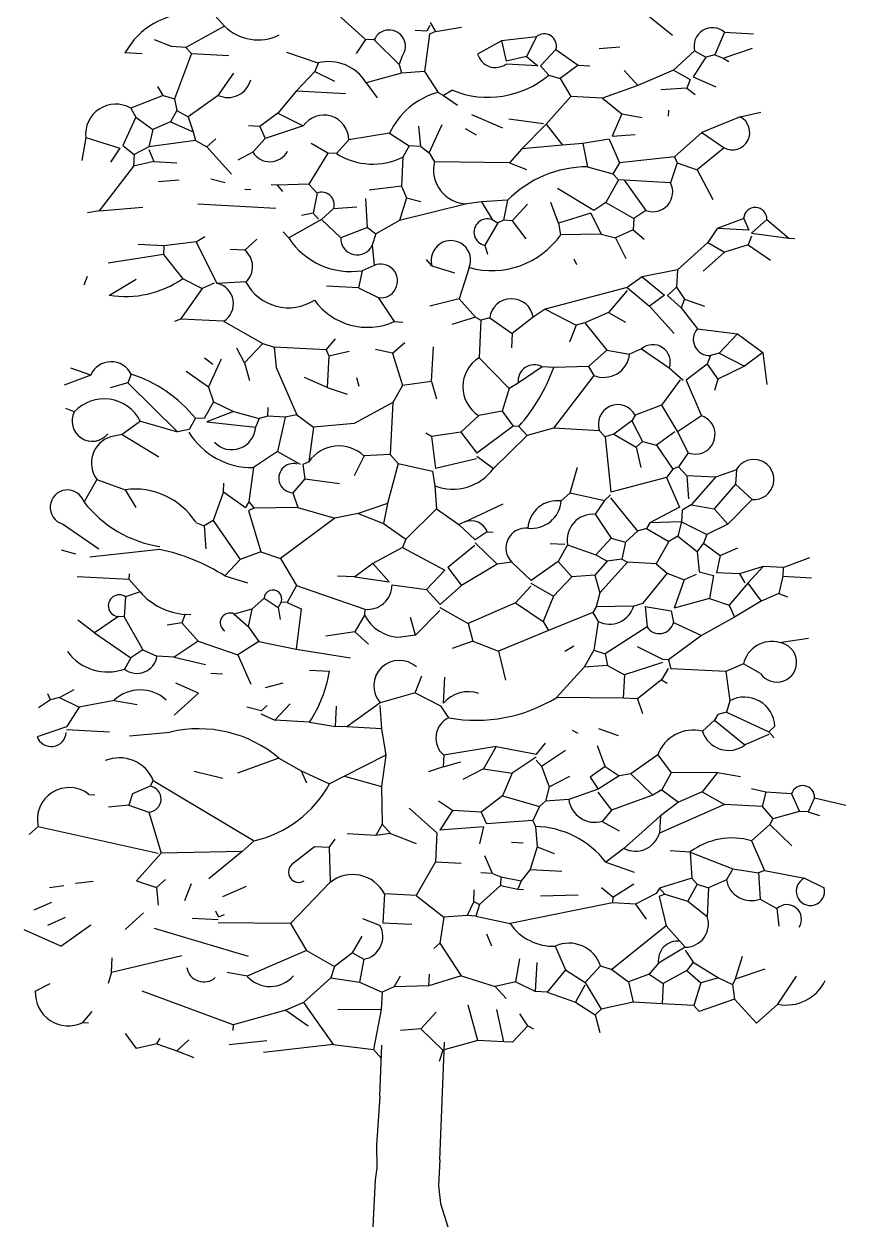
# Model space of a CAD drawing. Header units: millimetres. Extents: x 344.86 to 345.96, y 2530.2 to 2533.22.
# Drawn here: x 344.862 to 345.955, y 2530.196 to 2531.794 of the extents above; entities that cross this region are included whole.
import ezdxf

# ---------------------------------------------------------------- set-up
doc = ezdxf.new("R2010")
doc.units = ezdxf.units.MM
doc.header["$LTSCALE"] = 10
doc.layers.add('Vegetais', color=94, linetype='Continuous')

msp = doc.modelspace()

# ---------------------------------------------------------------- linework, layer by layer
at = {"layer": 'Vegetais'}
for p, q in [((345.1292, 2531.7913), (345.1037, 2531.8196)), ((345.6838, 2531.8122), (345.7244, 2531.7794)), ((345.3166, 2531.7738), (345.2799, 2531.8065)), ((345.4024, 2531.7962), (345.4094, 2531.7843)), ((345.1292, 2531.7913), (345.0777, 2531.7633)), ((345.3979, 2531.7849), (345.3826, 2531.7857)), ((345.4016, 2531.7809), (345.3951, 2531.7313)), ((345.4022, 2531.7924), (345.3979, 2531.7849)), ((345.4094, 2531.7843), (345.4016, 2531.7809)), ((345.4094, 2531.7843), (345.4443, 2531.7902)), ((345.7938, 2531.7834), (345.7807, 2531.7533)), ((345.7938, 2531.7834), (345.8321, 2531.7814)), ((345.0585, 2531.7643), (345.0359, 2531.7732)), ((345.0777, 2531.7633), (345.0585, 2531.7643)), ((345.0777, 2531.7633), (345.085, 2531.7552)), ((345.3166, 2531.7738), (345.3041, 2531.7553)), ((345.3281, 2531.7732), (345.3166, 2531.7738)), ((345.3281, 2531.7732), (345.361, 2531.7407)), ((345.4972, 2531.772), (345.4655, 2531.7545)), ((345.5436, 2531.7773), (345.4972, 2531.772)), ((345.4972, 2531.772), (345.5035, 2531.7448)), ((345.5436, 2531.7773), (345.5307, 2531.7511)), ((345.6544, 2531.7638), (345.6273, 2531.7614)), ((345.792, 2531.7489), (345.8311, 2531.7622)), ((345.0196, 2531.7548), (344.9966, 2531.756)), ((345.085, 2531.7552), (345.0626, 2531.6949)), ((345.085, 2531.7552), (345.1348, 2531.7526)), ((345.2535, 2531.7425), (345.2119, 2531.7563)), ((345.3654, 2531.752), (345.361, 2531.7407)), ((345.5307, 2531.7511), (345.5035, 2531.7448)), ((345.5307, 2531.7511), (345.5454, 2531.7388)), ((345.5696, 2531.7606), (345.5493, 2531.7386)), ((345.5696, 2531.7606), (345.5993, 2531.7398)), ((345.754, 2531.7586), (345.7258, 2531.7332)), ((345.769, 2531.7501), (345.7522, 2531.7241)), ((345.754, 2531.7586), (345.769, 2531.7501)), ((345.7807, 2531.7533), (345.769, 2531.7501)), ((345.7807, 2531.7533), (345.792, 2531.7489)), ((345.792, 2531.7489), (345.7994, 2531.7447)), ((345.249, 2531.7312), (345.2246, 2531.7056)), ((345.2535, 2531.7425), (345.249, 2531.7312)), ((345.249, 2531.7312), (345.2753, 2531.7183)), ((345.361, 2531.7407), (345.3642, 2531.729)), ((345.3951, 2531.7313), (345.3642, 2531.729)), ((345.3951, 2531.7313), (345.4129, 2531.7034)), ((345.5454, 2531.7388), (345.5033, 2531.741)), ((345.5493, 2531.7386), (345.5602, 2531.7265)), ((345.5993, 2531.7398), (345.5753, 2531.7218)), ((345.5993, 2531.7398), (345.6146, 2531.739)), ((345.6786, 2531.7126), (345.6604, 2531.7327)), ((345.7258, 2531.7332), (345.6786, 2531.7126)), ((345.7258, 2531.7332), (345.7482, 2531.7205)), ((345.1205, 2531.6995), (345.1413, 2531.7292)), ((345.3642, 2531.729), (345.3174, 2531.7161)), ((345.3174, 2531.7161), (345.3318, 2531.6961)), ((345.5602, 2531.7265), (345.5753, 2531.7218)), ((345.5753, 2531.7218), (345.5894, 2531.698)), ((345.7482, 2531.7205), (345.7438, 2531.7092)), ((345.7522, 2531.7241), (345.7823, 2531.711)), ((345.0475, 2531.6995), (345.0043, 2531.6826)), ((345.0475, 2531.6995), (345.0404, 2531.7114)), ((345.0475, 2531.6995), (345.0626, 2531.6949)), ((345.1205, 2531.6995), (345.0806, 2531.6709)), ((345.2246, 2531.7056), (345.2, 2531.6761)), ((345.2246, 2531.7056), (345.2898, 2531.7022)), ((345.4129, 2531.7034), (345.4203, 2531.6992)), ((345.4322, 2531.7063), (345.4203, 2531.6992)), ((345.4203, 2531.6992), (345.4389, 2531.6867)), ((345.5894, 2531.698), (345.5567, 2531.6613)), ((345.6316, 2531.6958), (345.5894, 2531.698)), ((345.6786, 2531.7126), (345.6316, 2531.6958)), ((345.7438, 2531.7092), (345.7091, 2531.7071)), ((345.7438, 2531.7092), (345.7549, 2531.7009)), ((345.0043, 2531.6826), (345.0113, 2531.6707)), ((345.0626, 2531.6949), (345.0656, 2531.6793)), ((345.6316, 2531.6958), (345.6574, 2531.6752)), ((345.0113, 2531.6707), (344.994, 2531.6331)), ((345.0113, 2531.6707), (345.0335, 2531.6541)), ((345.0656, 2531.6793), (345.0571, 2531.6644)), ((345.0656, 2531.6793), (345.0806, 2531.6709)), ((345.0806, 2531.6709), (345.0872, 2531.6513)), ((345.2, 2531.6761), (345.176, 2531.6582)), ((345.2, 2531.6761), (345.2337, 2531.659)), ((345.4575, 2531.6742), (345.4988, 2531.6566)), ((345.5529, 2531.6615), (345.5071, 2531.6677)), ((345.6574, 2531.6752), (345.6443, 2531.6452)), ((345.6574, 2531.6752), (345.6841, 2531.67)), ((345.7192, 2531.6797), (345.7188, 2531.672)), ((345.8148, 2531.6708), (345.7638, 2531.6504)), ((345.8148, 2531.6708), (345.842, 2531.6771)), ((345.0335, 2531.6541), (345.0285, 2531.6313)), ((345.0571, 2531.6644), (345.0335, 2531.6541)), ((345.0571, 2531.6644), (345.0872, 2531.6513)), ((345.0872, 2531.6513), (345.0904, 2531.6396)), ((345.176, 2531.6582), (345.1607, 2531.659)), ((345.176, 2531.6582), (345.1829, 2531.6424)), ((345.2337, 2531.659), (345.1829, 2531.6424)), ((345.4488, 2531.6554), (345.4637, 2531.6469)), ((345.5567, 2531.6613), (345.5243, 2531.6284)), ((345.5567, 2531.6613), (345.5783, 2531.6333)), ((345.7638, 2531.6504), (345.7274, 2531.6177)), ((345.7638, 2531.6504), (345.7934, 2531.6297)), ((344.9446, 2531.6434), (344.9391, 2531.6129)), ((344.9446, 2531.6434), (344.99, 2531.6295)), ((345.0904, 2531.6396), (345.0285, 2531.6313)), ((345.0904, 2531.6396), (345.1054, 2531.6311)), ((345.1054, 2531.6311), (345.1175, 2531.642)), ((345.1829, 2531.6424), (345.1665, 2531.6241)), ((345.2664, 2531.6227), (345.244, 2531.6354)), ((345.2942, 2531.6405), (345.2779, 2531.6221)), ((345.3485, 2531.6491), (345.2942, 2531.6405)), ((345.6054, 2531.6357), (345.5783, 2531.6333)), ((345.6403, 2531.6415), (345.6054, 2531.6357)), ((345.6054, 2531.6357), (345.6114, 2531.6046)), ((345.6403, 2531.6415), (345.654, 2531.6101)), ((345.6443, 2531.6452), (345.6752, 2531.6474)), ((344.99, 2531.6295), (344.9775, 2531.6109)), ((344.994, 2531.6331), (345.0087, 2531.6208)), ((345.0087, 2531.6208), (345.0079, 2531.6055)), ((345.0285, 2531.6313), (345.0087, 2531.6208)), ((345.0283, 2531.6275), (345.0352, 2531.6117)), ((345.1054, 2531.6311), (345.1381, 2531.5948)), ((345.1665, 2531.6241), (345.1467, 2531.6136)), ((345.2664, 2531.6227), (345.2412, 2531.5817)), ((345.2779, 2531.6221), (345.2664, 2531.6227)), ((345.5243, 2531.6284), (345.5079, 2531.61)), ((345.5783, 2531.6333), (345.5243, 2531.6284)), ((345.7274, 2531.6177), (345.654, 2531.6101)), ((345.7274, 2531.6177), (345.7309, 2531.6099)), ((345.7934, 2531.6297), (345.7573, 2531.6008)), ((345.0079, 2531.6055), (344.9625, 2531.5463)), ((345.0352, 2531.6117), (345.0079, 2531.6055)), ((345.0352, 2531.6117), (345.0658, 2531.6101)), ((345.5079, 2531.61), (345.408, 2531.6114)), ((345.5079, 2531.61), (345.5305, 2531.6012)), ((345.6114, 2531.6046), (345.6455, 2531.5951)), ((345.654, 2531.6101), (345.6455, 2531.5951)), ((345.7309, 2531.6099), (345.7218, 2531.5834)), ((345.7309, 2531.6099), (345.7573, 2531.6008)), ((345.0685, 2531.5869), (345.0414, 2531.5845)), ((345.1108, 2531.5886), (345.1298, 2531.5837)), ((345.6528, 2531.5871), (345.6359, 2531.5572)), ((345.6455, 2531.5951), (345.6528, 2531.5871)), ((345.6605, 2531.5867), (345.6528, 2531.5871)), ((345.6605, 2531.5867), (345.6891, 2531.5467)), ((345.7218, 2531.5834), (345.6605, 2531.5867)), ((345.7573, 2531.6008), (345.7783, 2531.5613)), ((345.1639, 2531.5742), (345.1562, 2531.5746)), ((345.1988, 2531.5801), (345.1911, 2531.5805)), ((345.2412, 2531.5817), (345.1988, 2531.5801)), ((345.1988, 2531.5801), (345.2061, 2531.572)), ((345.2412, 2531.5817), (345.2521, 2531.5696)), ((345.2521, 2531.5696), (345.2468, 2531.543)), ((345.6199, 2531.5465), (345.5715, 2531.576)), ((345.1972, 2531.5494), (345.0937, 2531.5549)), ((345.4512, 2531.5553), (345.3616, 2531.5331)), ((345.4706, 2531.5582), (345.4512, 2531.5553)), ((345.5053, 2531.5602), (345.4706, 2531.5582)), ((345.4706, 2531.5582), (345.4847, 2531.5344)), ((345.5053, 2531.5602), (345.5001, 2531.5336)), ((345.5116, 2531.533), (345.5319, 2531.555)), ((345.5729, 2531.5297), (345.5628, 2531.5572)), ((345.6359, 2531.5572), (345.6199, 2531.5465)), ((345.6359, 2531.5572), (345.6732, 2531.536)), ((344.9625, 2531.5463), (344.947, 2531.5433)), ((344.9625, 2531.5463), (345.0205, 2531.551)), ((345.2468, 2531.543), (345.2313, 2531.54)), ((345.2468, 2531.543), (345.2541, 2531.5349)), ((345.2741, 2531.5492), (345.2579, 2531.5347)), ((345.2741, 2531.5492), (345.3049, 2531.5515)), ((345.6159, 2531.5429), (345.5729, 2531.5297)), ((345.6159, 2531.5429), (345.6298, 2531.5152)), ((345.6891, 2531.5467), (345.6732, 2531.536)), ((345.2579, 2531.5347), (345.2144, 2531.5101)), ((345.2579, 2531.5347), (345.2836, 2531.5103)), ((345.3189, 2531.5238), (345.2836, 2531.5103)), ((345.4922, 2531.5301), (345.4753, 2531.5003)), ((345.4847, 2531.5344), (345.4922, 2531.5301)), ((345.5001, 2531.5336), (345.4922, 2531.5301)), ((345.5116, 2531.533), (345.5001, 2531.5336)), ((345.5116, 2531.533), (345.5295, 2531.509)), ((345.5729, 2531.5297), (345.5759, 2531.5142)), ((345.6732, 2531.536), (345.6724, 2531.5207)), ((345.784, 2531.5225), (345.7715, 2531.504)), ((345.8193, 2531.536), (345.784, 2531.5225)), ((345.8261, 2531.5203), (345.784, 2531.5225)), ((345.8193, 2531.536), (345.8261, 2531.5203)), ((345.8499, 2531.5344), (345.8298, 2531.5163)), ((345.8499, 2531.5344), (345.8794, 2531.5098)), ((345.0911, 2531.505), (345.103, 2531.5121)), ((345.1559, 2531.4939), (345.172, 2531.5085)), ((345.2144, 2531.5101), (345.2071, 2531.5182)), ((345.6298, 2531.5152), (345.5759, 2531.5142)), ((345.6298, 2531.5152), (345.6488, 2531.5104)), ((345.6724, 2531.5207), (345.6488, 2531.5104)), ((345.6488, 2531.5104), (345.6627, 2531.4827)), ((345.6724, 2531.5207), (345.6871, 2531.5084)), ((345.8296, 2531.5124), (345.8251, 2531.5011)), ((345.8298, 2531.5163), (345.8794, 2531.5098)), ((345.8794, 2531.5098), (345.8871, 2531.5094)), ((345.0485, 2531.4996), (345.014, 2531.5014)), ((345.0485, 2531.4996), (345.0479, 2531.4881)), ((345.0911, 2531.505), (345.0485, 2531.4996)), ((345.0911, 2531.505), (345.1189, 2531.4497)), ((345.1559, 2531.4939), (345.1367, 2531.4949)), ((345.4753, 2531.5003), (345.4785, 2531.4886)), ((345.7715, 2531.504), (345.7311, 2531.4676)), ((345.7939, 2531.4912), (345.7656, 2531.4658)), ((345.7715, 2531.504), (345.7939, 2531.4912)), ((345.8251, 2531.5011), (345.7939, 2531.4912)), ((345.8251, 2531.5011), (345.8548, 2531.4804)), ((345.0479, 2531.4881), (344.9743, 2531.4765)), ((345.0479, 2531.4881), (345.0731, 2531.456)), ((345.5935, 2531.4825), (345.5969, 2531.4747)), ((344.9464, 2531.4588), (344.942, 2531.4475)), ((345.4046, 2531.4732), (345.4349, 2531.4639)), ((345.4545, 2531.4706), (345.4408, 2531.429)), ((345.6845, 2531.4585), (345.6645, 2531.4442)), ((345.7311, 2531.4676), (345.6845, 2531.4585)), ((345.6845, 2531.4585), (345.714, 2531.4339)), ((345.7311, 2531.4676), (345.7299, 2531.4446)), ((344.9759, 2531.4342), (345.0116, 2531.4554)), ((345.0994, 2531.4431), (345.0703, 2531.4023)), ((345.0731, 2531.456), (345.0994, 2531.4431)), ((345.1151, 2531.4499), (345.0994, 2531.4431)), ((345.1575, 2531.4516), (345.1189, 2531.4497)), ((345.307, 2531.4437), (345.2648, 2531.4459)), ((345.6645, 2531.4442), (345.5554, 2531.4153)), ((345.6645, 2531.4442), (345.694, 2531.4196)), ((345.7299, 2531.4446), (345.7178, 2531.4337)), ((345.7299, 2531.4446), (345.7406, 2531.4287)), ((345.4408, 2531.429), (345.4018, 2531.4195)), ((345.4408, 2531.429), (345.4626, 2531.4048)), ((345.6643, 2531.4404), (345.6397, 2531.4109)), ((345.714, 2531.4339), (345.694, 2531.4196)), ((345.7178, 2531.4337), (345.7362, 2531.4174)), ((345.7406, 2531.4287), (345.7362, 2531.4174)), ((345.7406, 2531.4287), (345.767, 2531.4196)), ((345.5554, 2531.4153), (345.5394, 2531.4046)), ((345.5554, 2531.4153), (345.5965, 2531.394)), ((345.6397, 2531.4109), (345.6082, 2531.3972)), ((345.6397, 2531.4109), (345.6621, 2531.3982)), ((345.694, 2531.4196), (345.7267, 2531.3833)), ((345.7362, 2531.4174), (345.7578, 2531.3893)), ((345.0703, 2531.4023), (345.0625, 2531.3989)), ((345.1278, 2531.3993), (345.0703, 2531.4023)), ((345.1278, 2531.3993), (345.1801, 2531.3696)), ((345.4626, 2531.4048), (345.4313, 2531.3949)), ((345.4626, 2531.4048), (345.47, 2531.4006)), ((345.47, 2531.4006), (345.4674, 2531.3508)), ((345.4817, 2531.4038), (345.47, 2531.4006)), ((345.4817, 2531.4038), (345.5114, 2531.383)), ((345.5394, 2531.4046), (345.5114, 2531.383)), ((345.5965, 2531.394), (345.5877, 2531.3714)), ((345.6082, 2531.3972), (345.5965, 2531.394)), ((345.6082, 2531.3972), (345.6371, 2531.3611)), ((345.5114, 2531.383), (345.5104, 2531.3639)), ((345.7578, 2531.3893), (345.8112, 2531.3827)), ((345.8112, 2531.3827), (345.7868, 2531.3571)), ((345.8112, 2531.3827), (345.8445, 2531.3579)), ((345.1557, 2531.344), (345.1452, 2531.3638)), ((345.1801, 2531.3696), (345.1557, 2531.344)), ((345.1801, 2531.3696), (345.1952, 2531.365)), ((345.1952, 2531.365), (345.1977, 2531.338)), ((345.2642, 2531.3614), (345.1952, 2531.365)), ((345.2642, 2531.3614), (345.2765, 2531.3761)), ((345.6833, 2531.3625), (345.6676, 2531.3556)), ((345.6833, 2531.3625), (345.7204, 2531.3375)), ((345.1022, 2531.3507), (345.1133, 2531.3424)), ((345.1079, 2531.3119), (345.1252, 2531.3495)), ((345.2642, 2531.3614), (345.2677, 2531.3535)), ((345.2677, 2531.3535), (345.2655, 2531.3114)), ((345.2677, 2531.3535), (345.2949, 2531.3598)), ((345.4674, 2531.3508), (345.5076, 2531.3102)), ((345.6371, 2531.3611), (345.6129, 2531.3393)), ((345.6371, 2531.3611), (345.6676, 2531.3556)), ((345.7751, 2531.3538), (345.7707, 2531.3425)), ((345.7868, 2531.3571), (345.7751, 2531.3538)), ((345.7868, 2531.3571), (345.8205, 2531.3399)), ((345.8445, 2531.3579), (345.8205, 2531.3399)), ((345.8445, 2531.3579), (345.85, 2531.3153)), ((344.9511, 2531.3278), (344.9247, 2531.3369)), ((345.1079, 2531.3119), (345.0782, 2531.3327)), ((345.1557, 2531.344), (345.1621, 2531.3206)), ((345.1977, 2531.338), (345.2251, 2531.275)), ((345.5514, 2531.3387), (345.5195, 2531.3173)), ((345.5667, 2531.3379), (345.5514, 2531.3387)), ((345.6129, 2531.3393), (345.5667, 2531.3379)), ((345.6129, 2531.3393), (345.62, 2531.3274)), ((345.7204, 2531.3375), (345.7388, 2531.3211)), ((345.7707, 2531.3425), (345.7426, 2531.3209)), ((345.7707, 2531.3425), (345.785, 2531.3226)), ((345.8205, 2531.3399), (345.785, 2531.3226)), ((344.9511, 2531.3278), (344.9158, 2531.3143)), ((345.0005, 2531.3176), (344.9771, 2531.3111)), ((345.005, 2531.3289), (345.0005, 2531.3176)), ((345.0005, 2531.3176), (345.0663, 2531.2526)), ((345.2655, 2531.3114), (345.2354, 2531.3245)), ((345.5195, 2531.3173), (345.5076, 2531.3102)), ((345.62, 2531.3274), (345.5663, 2531.2571)), ((345.735, 2531.3213), (345.7102, 2531.288)), ((345.7426, 2531.3209), (345.7632, 2531.2737)), ((345.785, 2531.3226), (345.7804, 2531.3074)), ((345.1079, 2531.3119), (345.1145, 2531.2924)), ((345.2655, 2531.3114), (345.2919, 2531.3023)), ((345.5076, 2531.3102), (345.4983, 2531.2799)), ((344.9293, 2531.279), (344.918, 2531.2834)), ((345.1145, 2531.2924), (345.1018, 2531.27)), ((345.1145, 2531.2924), (345.1408, 2531.2794)), ((345.1866, 2531.2732), (345.1872, 2531.2847)), ((345.7102, 2531.288), (345.6749, 2531.2745)), ((345.7102, 2531.288), (345.7314, 2531.2523)), ((345.0171, 2531.2667), (344.9931, 2531.2487)), ((345.0171, 2531.2667), (345.0663, 2531.2526)), ((345.0903, 2531.2706), (345.0819, 2531.2556)), ((345.1018, 2531.27), (345.0903, 2531.2706)), ((345.1408, 2531.2794), (345.1055, 2531.2659)), ((345.1055, 2531.2659), (345.1704, 2531.2587)), ((345.1408, 2531.2794), (345.1749, 2531.27)), ((345.1749, 2531.27), (345.1704, 2531.2587)), ((345.1866, 2531.2732), (345.1749, 2531.27)), ((345.2096, 2531.272), (345.1866, 2531.2732)), ((345.2096, 2531.272), (345.1995, 2531.2264)), ((345.2251, 2531.275), (345.2096, 2531.272)), ((345.2251, 2531.275), (345.2473, 2531.2585)), ((345.4672, 2531.2739), (345.443, 2531.2521)), ((345.4983, 2531.2799), (345.4672, 2531.2739)), ((345.4983, 2531.2799), (345.5126, 2531.26)), ((345.6706, 2531.2671), (345.6466, 2531.2491)), ((345.6749, 2531.2745), (345.6706, 2531.2671)), ((345.6706, 2531.2671), (345.6846, 2531.2394)), ((345.7632, 2531.2737), (345.7314, 2531.2523)), ((345.0819, 2531.2556), (345.0663, 2531.2526)), ((345.2473, 2531.2585), (345.2411, 2531.2127)), ((345.3014, 2531.2633), (345.2473, 2531.2585)), ((345.443, 2531.2521), (345.4043, 2531.2464)), ((345.443, 2531.2521), (345.4646, 2531.224)), ((345.5126, 2531.26), (345.4646, 2531.224)), ((345.5203, 2531.2596), (345.5126, 2531.26)), ((345.5203, 2531.2596), (345.5312, 2531.2475)), ((345.5663, 2531.2571), (345.5312, 2531.2475)), ((345.6277, 2531.2539), (345.5663, 2531.2571)), ((345.6277, 2531.2539), (345.6349, 2531.2459)), ((345.7275, 2531.2525), (345.7035, 2531.2346)), ((345.7314, 2531.2523), (345.7453, 2531.2247)), ((344.9931, 2531.2487), (344.9775, 2531.2457)), ((344.9931, 2531.2487), (345.0415, 2531.2193)), ((345.5312, 2531.2475), (345.4866, 2531.2037)), ((345.6466, 2531.2491), (345.6349, 2531.2459)), ((345.6349, 2531.2459), (345.6426, 2531.1724)), ((345.6466, 2531.2491), (345.6765, 2531.2321)), ((345.6846, 2531.2394), (345.6765, 2531.2321)), ((345.6846, 2531.2394), (345.7035, 2531.2346)), ((345.7035, 2531.2346), (345.7249, 2531.2027)), ((345.1995, 2531.2264), (345.1676, 2531.205)), ((345.1995, 2531.2264), (345.2294, 2531.2094)), ((345.4644, 2531.2202), (345.4866, 2531.2037)), ((345.6765, 2531.2321), (345.6827, 2531.2049)), ((345.7453, 2531.2247), (345.7328, 2531.2061)), ((345.1676, 2531.205), (345.1614, 2531.1592)), ((345.2411, 2531.2127), (345.2332, 2531.2092)), ((345.2332, 2531.2092), (345.236, 2531.1899)), ((345.4642, 2531.2164), (345.4097, 2531.2038)), ((345.5887, 2531.1714), (345.5982, 2531.2055)), ((345.7249, 2531.2027), (345.7166, 2531.1916)), ((345.7328, 2531.2061), (345.7249, 2531.2027)), ((345.7328, 2531.2061), (345.7437, 2531.194)), ((345.8095, 2531.2021), (345.782, 2531.192)), ((345.8095, 2531.2021), (345.8085, 2531.183)), ((344.9592, 2531.189), (344.9423, 2531.1592)), ((344.9592, 2531.189), (344.9969, 2531.1755)), ((345.236, 2531.1899), (345.2197, 2531.1715)), ((345.236, 2531.1899), (345.2818, 2531.1836)), ((345.7166, 2531.1916), (345.6426, 2531.1724)), ((345.7166, 2531.1916), (345.7338, 2531.1523)), ((345.7437, 2531.194), (345.7459, 2531.1632)), ((345.782, 2531.192), (345.7437, 2531.194)), ((345.782, 2531.192), (345.7493, 2531.1553)), ((344.9969, 2531.1755), (345.0111, 2531.1517)), ((345.1275, 2531.1725), (345.114, 2531.1348)), ((345.1275, 2531.1725), (345.1281, 2531.184)), ((345.1275, 2531.1725), (345.1571, 2531.1517)), ((345.2197, 2531.1715), (345.2263, 2531.1519)), ((345.5887, 2531.1714), (345.5766, 2531.1605)), ((345.5887, 2531.1714), (345.6343, 2531.1613)), ((345.8085, 2531.183), (345.7798, 2531.1499)), ((345.8085, 2531.183), (345.8305, 2531.1626)), ((345.1614, 2531.1592), (345.1571, 2531.1517)), ((345.1614, 2531.1592), (345.1686, 2531.1511)), ((345.4483, 2531.1326), (345.4995, 2531.1569)), ((345.6343, 2531.1613), (345.6218, 2531.1428)), ((345.6424, 2531.1686), (345.6343, 2531.1613)), ((345.6422, 2531.1647), (345.6783, 2531.1206)), ((345.7493, 2531.1553), (345.7374, 2531.1482)), ((345.7493, 2531.1553), (345.7798, 2531.1499)), ((345.8305, 2531.1626), (345.798, 2531.1297)), ((345.1686, 2531.1511), (345.1608, 2531.1477)), ((345.1608, 2531.1477), (345.1771, 2531.093)), ((345.2263, 2531.1519), (345.1686, 2531.1511)), ((345.2263, 2531.1519), (345.2756, 2531.1378)), ((345.3067, 2531.1439), (345.2756, 2531.1378)), ((345.4108, 2531.15), (345.4404, 2531.1292)), ((345.6218, 2531.1428), (345.6432, 2531.1109)), ((345.7338, 2531.1523), (345.6943, 2531.1313)), ((345.7374, 2531.1482), (345.7366, 2531.1329)), ((345.7798, 2531.1499), (345.798, 2531.1297)), ((344.962, 2531.0966), (344.9138, 2531.1299)), ((345.0908, 2531.1321), (345.1021, 2531.1277)), ((345.114, 2531.1348), (345.1021, 2531.1277)), ((345.1021, 2531.1277), (345.1043, 2531.0968)), ((345.114, 2531.1348), (345.1497, 2531.0829)), ((345.2756, 2531.1378), (345.2036, 2531.0839)), ((345.4483, 2531.1326), (345.4404, 2531.1292)), ((345.4404, 2531.1292), (345.4624, 2531.1088)), ((345.69, 2531.1238), (345.6783, 2531.1206)), ((345.6943, 2531.1313), (345.69, 2531.1238)), ((345.69, 2531.1238), (345.7199, 2531.1069)), ((345.7366, 2531.1329), (345.6943, 2531.1313)), ((345.7366, 2531.1329), (345.7318, 2531.1139)), ((345.7366, 2531.1329), (345.7703, 2531.1158)), ((345.798, 2531.1297), (345.7703, 2531.1158)), ((345.4784, 2531.1195), (345.4624, 2531.1088)), ((345.4784, 2531.1195), (345.486, 2531.1191)), ((345.6432, 2531.1109), (345.6228, 2531.0889)), ((345.6432, 2531.1109), (345.6622, 2531.106)), ((345.6622, 2531.106), (345.6571, 2531.0832)), ((345.6783, 2531.1206), (345.6622, 2531.106)), ((345.7199, 2531.1069), (345.7029, 2531.077)), ((345.7318, 2531.1139), (345.7199, 2531.1069)), ((345.7318, 2531.1139), (345.7576, 2531.0934)), ((345.7703, 2531.1158), (345.7659, 2531.1045)), ((344.912, 2531.0954), (344.931, 2531.0905)), ((345.0428, 2531.0962), (344.9499, 2531.0857)), ((345.1771, 2531.093), (345.1497, 2531.0829)), ((345.1771, 2531.093), (345.2036, 2531.0839)), ((345.462, 2531.1012), (345.4259, 2531.0723)), ((345.4622, 2531.105), (345.4915, 2531.0765)), ((345.5813, 2531.1026), (345.5621, 2531.1036)), ((345.5851, 2531.1024), (345.5724, 2531.08)), ((345.5851, 2531.1024), (345.6228, 2531.0889)), ((345.7659, 2531.1045), (345.7576, 2531.0934)), ((345.7576, 2531.0934), (345.7601, 2531.0663)), ((345.7659, 2531.1045), (345.7881, 2531.0879)), ((345.7881, 2531.0879), (345.8117, 2531.0982)), ((345.1497, 2531.0829), (345.1293, 2531.0609)), ((345.2036, 2531.0839), (345.2248, 2531.0482)), ((345.4915, 2531.0765), (345.4439, 2531.0483)), ((345.5109, 2531.0794), (345.4915, 2531.0765)), ((345.5109, 2531.0794), (345.5365, 2531.055)), ((345.5724, 2531.08), (345.5365, 2531.055)), ((345.5724, 2531.08), (345.5906, 2531.0598)), ((345.6378, 2531.0804), (345.6214, 2531.062)), ((345.6228, 2531.0889), (345.6378, 2531.0804)), ((345.6646, 2531.079), (345.6279, 2531.0386)), ((345.6571, 2531.0832), (345.6378, 2531.0804)), ((345.6571, 2531.0832), (345.6646, 2531.079)), ((345.7029, 2531.077), (345.6646, 2531.079)), ((345.7029, 2531.077), (345.7177, 2531.0647)), ((345.7881, 2531.0879), (345.7831, 2531.0651)), ((345.8718, 2531.072), (345.9071, 2531.0855)), ((345.0022, 2531.0561), (344.9332, 2531.0597)), ((345.0022, 2531.0561), (345.0026, 2531.0637)), ((345.1293, 2531.0609), (345.1596, 2531.0516)), ((345.3022, 2531.0596), (345.2792, 2531.0608)), ((345.4259, 2531.0723), (345.4439, 2531.0483)), ((345.5906, 2531.0598), (345.5662, 2531.0342)), ((345.6214, 2531.062), (345.5906, 2531.0598)), ((345.6214, 2531.062), (345.6279, 2531.0386)), ((345.7177, 2531.0647), (345.6848, 2531.0241)), ((345.7177, 2531.0647), (345.7403, 2531.0558)), ((345.756, 2531.0627), (345.7403, 2531.0558)), ((345.7601, 2531.0663), (345.779, 2531.0615)), ((345.779, 2531.0615), (345.7736, 2531.031)), ((345.8137, 2531.0635), (345.7831, 2531.0651)), ((345.845, 2531.0734), (345.8137, 2531.0635)), ((345.8137, 2531.0635), (345.8208, 2531.0516)), ((345.845, 2531.0734), (345.8246, 2531.0514)), ((345.8718, 2531.072), (345.845, 2531.0734)), ((345.8712, 2531.0605), (345.8662, 2531.0377)), ((345.8718, 2531.072), (345.8712, 2531.0605)), ((345.8712, 2531.0605), (345.9096, 2531.0585)), ((345.0022, 2531.0561), (345.0167, 2531.0399)), ((345.2248, 2531.0482), (345.2121, 2531.0258)), ((345.2248, 2531.0482), (345.3154, 2531.0166)), ((345.4439, 2531.0483), (345.4156, 2531.0229)), ((345.5361, 2531.0473), (345.5157, 2531.0253)), ((345.5363, 2531.0511), (345.5662, 2531.0342)), ((345.7403, 2531.0558), (345.7268, 2531.0181)), ((345.8246, 2531.0514), (345.8, 2531.0219)), ((345.8246, 2531.0514), (345.8426, 2531.0274)), ((344.9972, 2531.0333), (344.9958, 2531.0064)), ((345.0167, 2531.0399), (344.9972, 2531.0333)), ((345.1816, 2531.0313), (345.1654, 2531.0167)), ((345.1816, 2531.0313), (345.2002, 2531.0188)), ((345.2044, 2531.0262), (345.2002, 2531.0188)), ((345.2121, 2531.0258), (345.2044, 2531.0262)), ((345.5662, 2531.0342), (345.5528, 2531.0003)), ((345.6279, 2531.0386), (345.6231, 2531.0197)), ((345.7736, 2531.031), (345.7268, 2531.0181)), ((345.7736, 2531.031), (345.8, 2531.0219)), ((345.8426, 2531.0274), (345.8069, 2531.0062)), ((345.8662, 2531.0377), (345.8426, 2531.0274)), ((345.8662, 2531.0377), (345.8775, 2531.0332)), ((345.1654, 2531.0167), (345.142, 2531.0103)), ((345.142, 2531.0103), (345.1604, 2530.9939)), ((345.1654, 2531.0167), (345.1604, 2530.9939)), ((345.2002, 2531.0188), (345.2032, 2531.0032)), ((345.2121, 2531.0258), (345.2308, 2531.0172)), ((345.2308, 2531.0172), (345.2242, 2530.9637)), ((345.4154, 2531.019), (345.4528, 2530.9978)), ((345.5157, 2531.0253), (345.4528, 2530.9978)), ((345.5157, 2531.0253), (345.5528, 2531.0003)), ((345.6188, 2531.0122), (345.5599, 2530.9884)), ((345.6231, 2531.0197), (345.6188, 2531.0122)), ((345.6188, 2531.0122), (345.6259, 2531.0003)), ((345.6731, 2531.0209), (345.6231, 2531.0197)), ((345.6848, 2531.0241), (345.6731, 2531.0209)), ((345.6884, 2531.0201), (345.6909, 2530.9931)), ((345.6884, 2531.0201), (345.7227, 2531.0145)), ((345.7227, 2531.0145), (345.7258, 2530.9989)), ((345.8, 2531.0219), (345.8069, 2531.0062)), ((344.9562, 2530.9854), (344.934, 2531.002)), ((344.9881, 2531.0068), (344.9562, 2530.9854)), ((344.9958, 2531.0064), (344.9881, 2531.0068)), ((344.9958, 2531.0064), (345.0204, 2530.9628)), ((345.0722, 2530.9986), (345.0529, 2530.9957)), ((345.0767, 2531.0099), (345.0722, 2530.9986)), ((345.0722, 2530.9986), (345.094, 2530.9744)), ((345.0767, 2531.0099), (345.0843, 2531.0095)), ((345.4528, 2530.9978), (345.4592, 2530.9744)), ((345.5528, 2531.0003), (345.5599, 2530.9884)), ((345.6259, 2531.0003), (345.62, 2530.9622)), ((345.7258, 2530.9989), (345.7633, 2530.9816)), ((345.8069, 2531.0062), (345.7633, 2530.9816)), ((344.9562, 2530.9854), (345.0044, 2530.9521)), ((345.1604, 2530.9939), (345.1747, 2530.974)), ((345.3023, 2530.9865), (345.2635, 2530.9809)), ((345.5599, 2530.9884), (345.4931, 2530.9611)), ((345.6909, 2530.9931), (345.6352, 2530.9575)), ((345.7633, 2530.9816), (345.7193, 2530.9493)), ((345.0204, 2530.9628), (345.0044, 2530.9521)), ((345.0204, 2530.9628), (345.0391, 2530.9542)), ((345.094, 2530.9744), (345.0622, 2530.953)), ((345.094, 2530.9744), (345.1469, 2530.9562)), ((345.1747, 2530.974), (345.1469, 2530.9562)), ((345.1747, 2530.974), (345.2242, 2530.9637)), ((345.2242, 2530.9637), (345.2966, 2530.9522)), ((345.4592, 2530.9744), (345.4318, 2530.9643)), ((345.4592, 2530.9744), (345.4931, 2530.9611)), ((345.5934, 2530.9674), (345.5815, 2530.9603)), ((345.62, 2530.9622), (345.6073, 2530.9398)), ((345.62, 2530.9622), (345.6352, 2530.9575)), ((345.7117, 2530.9497), (345.678, 2530.9668)), ((345.8666, 2530.9723), (345.9053, 2530.978)), ((345.0044, 2530.9521), (344.996, 2530.9372)), ((345.0622, 2530.953), (345.0391, 2530.9542)), ((345.0622, 2530.953), (345.1039, 2530.9431)), ((345.1469, 2530.9562), (345.1641, 2530.9169)), ((345.4931, 2530.9611), (345.5026, 2530.9222)), ((345.6352, 2530.9575), (345.6382, 2530.942)), ((345.7193, 2530.9493), (345.7117, 2530.9497)), ((345.7193, 2530.9493), (345.7225, 2530.9376)), ((345.1263, 2530.9304), (345.111, 2530.9312)), ((345.2419, 2530.9359), (345.2688, 2530.9345)), ((345.6073, 2530.9398), (345.5706, 2530.8994)), ((345.6382, 2530.942), (345.6073, 2530.9398)), ((345.6382, 2530.942), (345.6606, 2530.9293)), ((345.7114, 2530.9458), (345.6606, 2530.9293)), ((345.7187, 2530.9378), (345.7102, 2530.9228)), ((345.7954, 2530.9338), (345.7225, 2530.9376)), ((345.819, 2530.9441), (345.7954, 2530.9338)), ((345.7954, 2530.9338), (345.801, 2530.895)), ((345.8414, 2530.9313), (345.819, 2530.9441)), ((345.0942, 2530.9051), (345.0642, 2530.9183)), ((345.2064, 2530.9185), (345.183, 2530.912)), ((345.6606, 2530.9293), (345.659, 2530.8986)), ((345.7102, 2530.9228), (345.6782, 2530.8976)), ((345.7102, 2530.9228), (345.7177, 2530.9186)), ((344.8977, 2530.8962), (344.8943, 2530.9041)), ((344.9094, 2530.8995), (344.8977, 2530.8962)), ((344.9094, 2530.8995), (344.9292, 2530.91)), ((344.9094, 2530.8995), (344.9357, 2530.8866)), ((345.0942, 2530.9051), (345.062, 2530.8761)), ((345.659, 2530.8986), (345.5706, 2530.8994)), ((345.6782, 2530.8976), (345.659, 2530.8986)), ((344.8977, 2530.8962), (344.8818, 2530.8855)), ((344.9357, 2530.8866), (344.9189, 2530.8605)), ((344.9823, 2530.8956), (344.9357, 2530.8866)), ((344.9823, 2530.8956), (345.0127, 2530.8902)), ((345.1776, 2530.8816), (345.1586, 2530.8864)), ((345.1776, 2530.8816), (345.1856, 2530.8888)), ((345.1961, 2530.8691), (345.2165, 2530.8911)), ((345.2765, 2530.861), (345.2779, 2530.8878)), ((345.3358, 2530.8925), (345.2918, 2530.8602)), ((345.6782, 2530.8976), (345.6848, 2530.878)), ((345.801, 2530.895), (345.7964, 2530.8799)), ((345.1774, 2530.8777), (345.1961, 2530.8691)), ((345.2422, 2530.8666), (345.1961, 2530.8691)), ((345.2422, 2530.8666), (345.2765, 2530.861)), ((345.7805, 2530.8692), (345.7643, 2530.8547)), ((345.7847, 2530.8767), (345.7805, 2530.8692)), ((345.7805, 2530.8692), (345.821, 2530.8363)), ((345.7964, 2530.8799), (345.7847, 2530.8767)), ((345.7964, 2530.8799), (345.8527, 2530.8539)), ((344.9189, 2530.8605), (344.8798, 2530.8472)), ((344.9187, 2530.8567), (344.9762, 2530.8537)), ((345.0028, 2530.8484), (345.0569, 2530.8533)), ((345.2918, 2530.8602), (345.2765, 2530.861)), ((345.3378, 2530.8578), (345.2918, 2530.8602)), ((345.5914, 2530.856), (345.5989, 2530.8518)), ((345.6261, 2530.8581), (345.6526, 2530.849)), ((345.8608, 2530.8611), (345.8527, 2530.8539)), ((345.8527, 2530.8539), (345.86, 2530.8458)), ((345.4903, 2530.8344), (345.4205, 2530.8227)), ((345.4903, 2530.8344), (345.4734, 2530.8045)), ((345.4903, 2530.8344), (345.5436, 2530.8239)), ((345.5436, 2530.8239), (345.5559, 2530.8387)), ((345.635, 2530.8076), (345.6249, 2530.8351)), ((345.8525, 2530.85), (345.821, 2530.8363)), ((345.2012, 2530.8188), (345.1463, 2530.7986)), ((345.2012, 2530.8188), (345.2311, 2530.8019)), ((345.3437, 2530.8229), (345.2884, 2530.795)), ((345.5434, 2530.8201), (345.5115, 2530.7987)), ((345.5505, 2530.8082), (345.5823, 2530.8296)), ((345.705, 2530.8232), (345.6691, 2530.7981)), ((345.705, 2530.8232), (345.723, 2530.7992)), ((345.4197, 2530.8074), (345.4431, 2530.8138)), ((345.4734, 2530.8045), (345.4458, 2530.7906)), ((345.4734, 2530.8045), (345.5115, 2530.7987)), ((345.5432, 2530.8163), (345.5505, 2530.8082)), ((345.5505, 2530.8082), (345.5606, 2530.7808)), ((345.635, 2530.8076), (345.615, 2530.7933)), ((345.635, 2530.8076), (345.6536, 2530.7951)), ((345.0343, 2530.7891), (345.0301, 2530.7816)), ((345.0343, 2530.7891), (345.1685, 2530.7091)), ((345.0888, 2530.8016), (345.1268, 2530.792)), ((345.2311, 2530.8019), (345.2379, 2530.7861)), ((345.2311, 2530.8019), (345.2686, 2530.7845)), ((345.2884, 2530.795), (345.2686, 2530.7845)), ((345.2884, 2530.795), (345.3376, 2530.7809)), ((345.5115, 2530.7987), (345.4984, 2530.7686)), ((345.5606, 2530.7808), (345.5882, 2530.7947)), ((345.615, 2530.7933), (345.6257, 2530.7774)), ((345.6536, 2530.7951), (345.6257, 2530.7774)), ((345.6691, 2530.7981), (345.6536, 2530.7951)), ((345.6691, 2530.7981), (345.6984, 2530.7697)), ((345.723, 2530.7992), (345.7103, 2530.7768)), ((345.7845, 2530.7998), (345.723, 2530.7992)), ((345.7845, 2530.7998), (345.764, 2530.7739)), ((345.7845, 2530.7998), (345.815, 2530.7943)), ((344.9488, 2530.7705), (344.9565, 2530.7701)), ((345.0065, 2530.7714), (345.0019, 2530.7562)), ((345.0301, 2530.7816), (345.0065, 2530.7714)), ((345.5606, 2530.7808), (345.5557, 2530.7618)), ((345.6257, 2530.7774), (345.5866, 2530.764)), ((345.6255, 2530.7735), (345.6435, 2530.7495)), ((345.7103, 2530.7768), (345.6984, 2530.7697)), ((345.7103, 2530.7768), (345.7325, 2530.7602)), ((345.764, 2530.7739), (345.7325, 2530.7602)), ((345.764, 2530.7739), (345.7938, 2530.757)), ((345.8485, 2530.7734), (345.8295, 2530.7782)), ((345.8485, 2530.7734), (345.8437, 2530.7544)), ((345.883, 2530.7715), (345.8485, 2530.7734)), ((345.883, 2530.7715), (345.8933, 2530.7479)), ((345.0019, 2530.7562), (344.9748, 2530.7538)), ((345.0019, 2530.7562), (345.0283, 2530.7471)), ((345.432, 2530.7491), (345.4135, 2530.7616)), ((345.4984, 2530.7686), (345.4704, 2530.747)), ((345.4984, 2530.7686), (345.5477, 2530.7545)), ((345.5477, 2530.7545), (345.539, 2530.7358)), ((345.5557, 2530.7618), (345.5477, 2530.7545)), ((345.5866, 2530.764), (345.5557, 2530.7618)), ((345.6984, 2530.7697), (345.6435, 2530.7495)), ((345.7938, 2530.757), (345.7073, 2530.7193)), ((345.7325, 2530.7602), (345.7085, 2530.7423)), ((345.8437, 2530.7544), (345.7938, 2530.757)), ((345.8437, 2530.7544), (345.8582, 2530.7383)), ((345.9135, 2530.7661), (345.9048, 2530.7473)), ((345.9135, 2530.7661), (345.9552, 2530.7562)), ((345.0283, 2530.7471), (345.0447, 2530.6925)), ((345.432, 2530.7491), (345.4153, 2530.723)), ((345.4704, 2530.747), (345.432, 2530.7491)), ((345.4704, 2530.747), (345.4772, 2530.7313)), ((345.6435, 2530.7495), (345.6312, 2530.7348)), ((345.7085, 2530.7423), (345.6601, 2530.6987)), ((345.7085, 2530.7423), (345.7073, 2530.7193)), ((345.8933, 2530.7479), (345.8582, 2530.7383)), ((345.9048, 2530.7473), (345.8933, 2530.7479)), ((345.9048, 2530.7473), (345.9199, 2530.7427)), ((344.8812, 2530.7279), (344.8691, 2530.7171)), ((344.8812, 2530.7279), (345.0408, 2530.6927)), ((345.4732, 2530.7277), (345.4153, 2530.723)), ((345.4732, 2530.7277), (345.4682, 2530.7049)), ((345.539, 2530.7358), (345.4772, 2530.7313)), ((345.539, 2530.7358), (345.5424, 2530.7279)), ((345.5424, 2530.7279), (345.5448, 2530.7009)), ((345.6312, 2530.7348), (345.6536, 2530.7221)), ((345.854, 2530.7308), (345.8297, 2530.709)), ((345.8582, 2530.7383), (345.854, 2530.7308)), ((345.854, 2530.7308), (345.8832, 2530.7023)), ((345.1685, 2530.7091), (345.1524, 2530.6945)), ((345.268, 2530.7), (345.2763, 2530.7111)), ((345.3304, 2530.7159), (345.292, 2530.718)), ((345.5259, 2530.7057), (345.5105, 2530.7065)), ((345.8297, 2530.709), (345.8469, 2530.6696)), ((345.0447, 2530.6925), (345.012, 2530.6557)), ((345.1524, 2530.6945), (345.0447, 2530.6925)), ((345.1524, 2530.6945), (345.1082, 2530.6584)), ((345.2488, 2530.701), (345.2208, 2530.6794)), ((345.2488, 2530.701), (345.2208, 2530.6794)), ((345.268, 2530.7), (345.2488, 2530.701)), ((345.268, 2530.7), (345.2694, 2530.6538)), ((345.5448, 2530.7009), (345.5356, 2530.6706)), ((345.5448, 2530.7009), (345.5674, 2530.692)), ((345.6601, 2530.6987), (345.636, 2530.6807)), ((345.7482, 2530.694), (345.7214, 2530.6954)), ((345.7482, 2530.694), (345.7503, 2530.6593)), ((345.7482, 2530.694), (345.8047, 2530.6719)), ((345.4093, 2530.6811), (345.4438, 2530.6792)), ((345.4853, 2530.6655), (345.475, 2530.6891)), ((345.636, 2530.6807), (345.6738, 2530.6672)), ((345.4853, 2530.6655), (345.47, 2530.6663)), ((345.4853, 2530.6655), (345.4966, 2530.6611)), ((345.4966, 2530.6611), (345.496, 2530.6496)), ((345.4966, 2530.6611), (345.5233, 2530.6559)), ((345.5356, 2530.6706), (345.5233, 2530.6559)), ((345.5356, 2530.6706), (345.5777, 2530.6684)), ((345.7503, 2530.6593), (345.7073, 2530.6462)), ((345.7503, 2530.6593), (345.7575, 2530.6513)), ((345.8047, 2530.6719), (345.7963, 2530.6569)), ((345.8047, 2530.6719), (345.839, 2530.6662)), ((345.8469, 2530.6696), (345.839, 2530.6662)), ((345.839, 2530.6662), (345.8411, 2530.6315)), ((345.8469, 2530.6696), (345.9002, 2530.6592)), ((345.9002, 2530.6592), (345.9264, 2530.6463)), ((344.9155, 2530.6493), (344.8962, 2530.6464)), ((344.9543, 2530.6549), (344.9311, 2530.6523)), ((345.012, 2530.6557), (345.0384, 2530.6467)), ((345.0384, 2530.6467), (345.0505, 2530.6576)), ((345.0384, 2530.6467), (345.041, 2530.6235)), ((345.0848, 2530.6519), (345.0759, 2530.6293)), ((345.1577, 2530.6481), (345.1262, 2530.6344)), ((345.2694, 2530.6538), (345.2166, 2530.5989)), ((345.4603, 2530.6284), (345.4611, 2530.6437)), ((345.496, 2530.6496), (345.4678, 2530.6242)), ((345.496, 2530.6496), (345.5188, 2530.6446)), ((345.5233, 2530.6559), (345.5188, 2530.6446)), ((345.5188, 2530.6446), (345.5265, 2530.6442)), ((345.6451, 2530.6341), (345.6304, 2530.6464)), ((345.6451, 2530.6341), (345.673, 2530.6519)), ((345.7073, 2530.6462), (345.703, 2530.6387)), ((345.7073, 2530.6462), (345.7145, 2530.6381)), ((345.7575, 2530.6513), (345.7448, 2530.6289)), ((345.7575, 2530.6513), (345.7727, 2530.6466)), ((345.7727, 2530.6466), (345.7706, 2530.6083)), ((345.7963, 2530.6569), (345.7727, 2530.6466)), ((344.899, 2530.6271), (344.8754, 2530.6168)), ((345.4603, 2530.6284), (345.4516, 2530.6096)), ((345.4603, 2530.6284), (345.4678, 2530.6242)), ((345.6447, 2530.6264), (345.5087, 2530.599)), ((345.5991, 2530.6365), (345.5491, 2530.6353)), ((345.6451, 2530.6341), (345.6447, 2530.6264)), ((345.6754, 2530.6248), (345.6447, 2530.6264)), ((345.703, 2530.6387), (345.6754, 2530.6248)), ((345.7145, 2530.6381), (345.7067, 2530.6347)), ((345.7067, 2530.6347), (345.7162, 2530.5958)), ((345.7145, 2530.6381), (345.7448, 2530.6289)), ((345.7448, 2530.6289), (345.7706, 2530.6083)), ((345.8411, 2530.6315), (345.8635, 2530.6188)), ((345.0213, 2530.613), (344.9971, 2530.5912)), ((345.1209, 2530.6078), (345.1175, 2530.6156)), ((345.1209, 2530.6078), (345.1288, 2530.6112)), ((345.4678, 2530.6242), (345.4631, 2530.609)), ((345.6754, 2530.6248), (345.6897, 2530.6048)), ((345.8635, 2530.6188), (345.8661, 2530.5956)), ((344.9172, 2530.6069), (344.8936, 2530.5966)), ((344.9113, 2530.5688), (344.9513, 2530.5974)), ((345.1207, 2530.6039), (345.0862, 2530.6057)), ((345.2166, 2530.5989), (345.1205, 2530.6001)), ((345.2166, 2530.5989), (345.2378, 2530.5632)), ((345.4516, 2530.6096), (345.4208, 2530.6074)), ((345.4631, 2530.609), (345.4516, 2530.6096)), ((345.4631, 2530.609), (345.5087, 2530.599)), ((345.7162, 2530.5958), (345.6439, 2530.5381)), ((345.7162, 2530.5958), (345.7343, 2530.5756)), ((344.9113, 2530.5688), (344.8625, 2530.5905)), ((345.0356, 2530.593), (345.1605, 2530.5557)), ((345.4773, 2530.5852), (345.4841, 2530.5695)), ((345.2378, 2530.5632), (345.1591, 2530.5289)), ((345.2378, 2530.5632), (345.2751, 2530.542)), ((345.4151, 2530.5731), (345.4436, 2530.5293)), ((345.5687, 2530.5689), (345.5824, 2530.5374)), ((345.7416, 2530.5675), (345.7059, 2530.5463)), ((345.7343, 2530.5756), (345.7416, 2530.5675)), ((345.7414, 2530.5637), (345.7521, 2530.5478)), ((344.9787, 2530.5345), (345.0721, 2530.5565)), ((344.9787, 2530.5345), (344.9797, 2530.5536)), ((345.2991, 2530.56), (345.2751, 2530.542)), ((345.5162, 2530.5217), (345.5217, 2530.5522)), ((345.5425, 2530.5088), (345.5445, 2530.5471)), ((345.7521, 2530.5478), (345.7438, 2530.5367)), ((345.7521, 2530.5478), (345.7856, 2530.5268)), ((345.8086, 2530.5256), (345.8179, 2530.5558)), ((344.9787, 2530.5345), (344.9741, 2530.5193)), ((345.1591, 2530.5289), (345.1325, 2530.5341)), ((345.2751, 2530.542), (345.2705, 2530.5269)), ((345.5824, 2530.5374), (345.5578, 2530.508)), ((345.5824, 2530.5374), (345.6084, 2530.5207)), ((345.6288, 2530.5427), (345.6084, 2530.5207)), ((345.6288, 2530.5427), (345.6439, 2530.5381)), ((345.6439, 2530.5381), (345.6661, 2530.5215)), ((345.6936, 2530.5316), (345.6661, 2530.5215)), ((345.7059, 2530.5463), (345.6936, 2530.5316)), ((345.6936, 2530.5316), (345.7121, 2530.5191)), ((345.7438, 2530.5367), (345.7121, 2530.5191)), ((345.7438, 2530.5367), (345.7622, 2530.5203)), ((345.8086, 2530.5256), (345.8477, 2530.5389)), ((344.8774, 2530.509), (344.8972, 2530.5195)), ((345.2705, 2530.5269), (345.2342, 2530.4942)), ((345.2705, 2530.5269), (345.3086, 2530.521)), ((345.4436, 2530.5293), (345.4006, 2530.5162)), ((345.4436, 2530.5293), (345.489, 2530.5154)), ((345.5162, 2530.5217), (345.489, 2530.5154)), ((345.489, 2530.5154), (345.5035, 2530.4993)), ((345.5162, 2530.5217), (345.5425, 2530.5088)), ((345.6082, 2530.5169), (345.5955, 2530.4945)), ((345.6084, 2530.5207), (345.6296, 2530.485)), ((345.6661, 2530.5215), (345.6724, 2530.4943)), ((345.7121, 2530.5191), (345.7107, 2530.4923)), ((345.7622, 2530.5203), (345.7529, 2530.49)), ((345.7856, 2530.5268), (345.7622, 2530.5203)), ((345.7856, 2530.5268), (345.8044, 2530.5181)), ((345.8086, 2530.5256), (345.8044, 2530.5181)), ((345.8044, 2530.5181), (345.8072, 2530.4987)), ((345.8645, 2530.4919), (345.8895, 2530.529)), ((345.1403, 2530.4645), (345.0197, 2530.5093)), ((345.5578, 2530.508), (345.5425, 2530.5088)), ((345.5578, 2530.508), (345.5955, 2530.4945)), ((345.8072, 2530.4987), (345.7602, 2530.482)), ((345.8072, 2530.4987), (345.8363, 2530.4665)), ((345.2106, 2530.4839), (345.1403, 2530.4645)), ((345.2342, 2530.4942), (345.2106, 2530.4839)), ((345.2106, 2530.4839), (345.2402, 2530.4631)), ((345.2342, 2530.4942), (345.2735, 2530.4383)), ((345.3375, 2530.4849), (345.2798, 2530.4841)), ((345.466, 2530.4436), (345.4531, 2530.4904)), ((345.5005, 2530.4418), (345.4912, 2530.4846)), ((345.5955, 2530.4945), (345.6216, 2530.4777)), ((345.6296, 2530.485), (345.6216, 2530.4777)), ((345.6724, 2530.4943), (345.6296, 2530.485)), ((345.7107, 2530.4923), (345.6724, 2530.4943)), ((345.7529, 2530.49), (345.7107, 2530.4923)), ((345.7529, 2530.49), (345.7602, 2530.482)), ((345.8645, 2530.4919), (345.8363, 2530.4665)), ((344.9406, 2530.4673), (344.9529, 2530.482)), ((344.9406, 2530.4673), (344.9483, 2530.4669)), ((345.5324, 2530.4632), (345.5217, 2530.4791)), ((345.6216, 2530.4777), (345.628, 2530.4543)), ((345.0118, 2530.4328), (344.9975, 2530.4528)), ((345.1403, 2530.4645), (345.1399, 2530.4568)), ((345.5324, 2530.4632), (345.512, 2530.4412)), ((345.5324, 2530.4632), (345.5399, 2530.4589)), ((345.0391, 2530.4391), (345.0118, 2530.4328)), ((345.0391, 2530.4391), (345.0433, 2530.4465)), ((345.0391, 2530.4391), (345.0655, 2530.43)), ((345.0655, 2530.43), (345.0816, 2530.4445)), ((345.1853, 2530.4429), (345.1351, 2530.4379)), ((345.2735, 2530.4383), (345.1807, 2530.4278)), ((345.2735, 2530.4383), (345.327, 2530.4316)), ((345.466, 2530.4436), (345.4192, 2530.4307)), ((345.5005, 2530.4418), (345.466, 2530.4436)), ((345.512, 2530.4412), (345.5005, 2530.4418)), ((345.0655, 2530.43), (345.0881, 2530.4211))]:
    msp.add_line(p, q, dxfattribs=at)
at = {"layer": 'Vegetais', "color": 34}
for p, q in [((345.3899, 2531.6316), (345.3875, 2531.6586)), ((345.401, 2531.6233), (345.4183, 2531.6609)), ((345.3485, 2531.6491), (345.3745, 2531.6324)), ((345.3745, 2531.6324), (345.3661, 2531.6175)), ((345.3899, 2531.6316), (345.3745, 2531.6324)), ((345.3899, 2531.6316), (345.401, 2531.6233)), ((345.401, 2531.6233), (345.408, 2531.6114)), ((345.3661, 2531.6175), (345.3641, 2531.5791)), ((345.3641, 2531.5791), (345.3215, 2531.5737)), ((345.3641, 2531.5791), (345.3709, 2531.5634)), ((345.3189, 2531.5238), (345.3171, 2531.5624)), ((345.3709, 2531.5634), (345.3616, 2531.5331)), ((345.3709, 2531.5634), (345.3899, 2531.5585)), ((345.3189, 2531.5238), (345.33, 2531.5156)), ((345.3616, 2531.5331), (345.33, 2531.5156)), ((345.33, 2531.5156), (345.3253, 2531.5004)), ((345.3253, 2531.5004), (345.3278, 2531.4734)), ((345.4046, 2531.4732), (345.3974, 2531.4813)), ((345.312, 2531.4665), (345.307, 2531.4437)), ((345.3278, 2531.4734), (345.312, 2531.4665)), ((345.307, 2531.4437), (345.3332, 2531.4308)), ((345.3332, 2531.4308), (345.3546, 2531.3989)), ((345.3546, 2531.3989), (345.3661, 2531.3983)), ((345.3524, 2531.3568), (345.3296, 2531.3618)), ((345.3524, 2531.3568), (345.3686, 2531.3713)), ((345.4043, 2531.3195), (345.4067, 2531.3655)), ((345.3524, 2531.3568), (345.3655, 2531.3138)), ((345.3046, 2531.3247), (345.3078, 2531.313)), ((345.3655, 2531.3138), (345.3528, 2531.2914)), ((345.4043, 2531.3195), (345.3655, 2531.3138)), ((345.4043, 2531.3195), (345.4107, 2531.2961)), ((345.3528, 2531.2914), (345.3014, 2531.2633)), ((345.3528, 2531.2914), (345.3492, 2531.2224)), ((345.4043, 2531.2464), (345.3968, 2531.2507)), ((345.4043, 2531.2464), (345.4097, 2531.2038)), ((345.3145, 2531.2204), (345.3016, 2531.1941)), ((345.3492, 2531.2224), (345.3145, 2531.2204)), ((345.3492, 2531.2224), (345.3601, 2531.2103)), ((345.3601, 2531.2103), (345.3458, 2531.1572)), ((345.3601, 2531.2103), (345.4057, 2531.2002)), ((345.4057, 2531.2002), (345.4085, 2531.1808)), ((345.4085, 2531.1808), (345.4108, 2531.15)), ((345.3458, 2531.1572), (345.3067, 2531.1439)), ((345.3458, 2531.1572), (345.3406, 2531.1306)), ((345.3067, 2531.1439), (345.3406, 2531.1306)), ((345.4108, 2531.15), (345.3702, 2531.1098)), ((345.3406, 2531.1306), (345.3702, 2531.1098)), ((345.3702, 2531.1098), (345.3658, 2531.0985)), ((345.3658, 2531.0985), (345.3262, 2531.0775)), ((345.3658, 2531.0985), (345.4219, 2531.0687)), ((345.3262, 2531.0775), (345.3022, 2531.0596)), ((345.3262, 2531.0775), (345.348, 2531.0533)), ((345.3022, 2531.0596), (345.348, 2531.0533)), ((345.4219, 2531.0687), (345.3975, 2531.043)), ((345.3517, 2531.0493), (345.3975, 2531.043)), ((345.3975, 2531.043), (345.4156, 2531.0229)), ((345.3154, 2531.0166), (345.315, 2531.0089)), ((345.4152, 2531.0152), (345.3828, 2530.9823)), ((345.315, 2531.0089), (345.3023, 2530.9865)), ((345.3828, 2530.9823), (345.3763, 2531.0057)), ((345.3023, 2530.9865), (345.3206, 2530.9702)), ((345.3828, 2530.9823), (345.3634, 2530.9795)), ((345.3826, 2530.9054), (345.3915, 2530.928)), ((345.4203, 2530.8919), (345.4221, 2530.9264)), ((345.3826, 2530.9054), (345.3358, 2530.8925)), ((345.3826, 2530.9054), (345.4163, 2530.8883)), ((345.3356, 2530.8887), (345.3378, 2530.8578)), ((345.4163, 2530.8883), (345.427, 2530.8723)), ((345.3378, 2530.8578), (345.3437, 2530.8229)), ((345.3437, 2530.8229), (345.3376, 2530.7809)), ((345.4205, 2530.8227), (345.4197, 2530.8074)), ((345.4197, 2530.8074), (345.4002, 2530.8007)), ((345.3376, 2530.7809), (345.3388, 2530.7309)), ((345.4113, 2530.7194), (345.3745, 2530.7521)), ((345.3388, 2530.7309), (345.3304, 2530.7159)), ((345.3388, 2530.7309), (345.3497, 2530.7188)), ((345.3497, 2530.7188), (345.3304, 2530.7159)), ((345.3497, 2530.7188), (345.3836, 2530.7055)), ((345.4113, 2530.7194), (345.4093, 2530.6811)), ((345.4093, 2530.6811), (345.3838, 2530.6363)), ((345.3417, 2530.6385), (345.3397, 2530.6001)), ((345.3838, 2530.6363), (345.3417, 2530.6385)), ((345.3838, 2530.6363), (345.4208, 2530.6074)), ((345.3356, 2530.5965), (345.313, 2530.6054)), ((345.3397, 2530.6001), (345.378, 2530.5981)), ((345.4208, 2530.6074), (345.4151, 2530.5731)), ((345.2991, 2530.56), (345.3118, 2530.5824)), ((345.4151, 2530.5731), (345.4071, 2530.5658)), ((345.2991, 2530.56), (345.3141, 2530.5515)), ((345.3141, 2530.5515), (345.3086, 2530.521)), ((345.4006, 2530.5162), (345.4014, 2530.5315)), ((345.3086, 2530.521), (345.3387, 2530.5079)), ((345.3544, 2530.5148), (345.3387, 2530.5079)), ((345.3544, 2530.5148), (345.3629, 2530.5297)), ((345.4006, 2530.5162), (345.3544, 2530.5148)), ((345.3387, 2530.5079), (345.3375, 2530.4849)), ((345.3375, 2530.4849), (345.327, 2530.4316)), ((345.3899, 2530.4591), (345.4103, 2530.4811)), ((345.3899, 2530.4591), (345.3629, 2530.4567)), ((345.3899, 2530.4591), (345.4192, 2530.4307)), ((345.3353, 2530.3697), (345.3383, 2530.4372)), ((345.4154, 2530.2848), (345.4217, 2530.4412)), ((345.327, 2530.4316), (345.3379, 2530.4195)), ((345.4192, 2530.4307), (345.4146, 2530.4155)), ((345.3353, 2530.3697), (345.3309, 2530.3045)), ((345.3309, 2530.3045), (345.3314, 2530.2743)), ((345.4154, 2530.2848), (345.4136, 2530.2503)), ((345.3314, 2530.2743), (345.3294, 2530.2585)), ((345.3294, 2530.2585), (345.3262, 2530.1958)), ((345.4136, 2530.2503), (345.4162, 2530.2271)), ((345.4162, 2530.2271), (345.4261, 2530.1958))]:
    msp.add_line(p, q, dxfattribs=at)
at = {"layer": 'Vegetais'}
for centre, radius, start, end in [((345.0869, 2531.7054), 0.1035, 89.4878, 150.735), ((345.1735, 2531.8368), 0.0635, 225.719, 296.263), ((345.348, 2531.7648), 0.0216, 323.915, 156.9551), ((345.5541, 2531.765), 0.0162, 344.1821, 130.327), ((345.7777, 2531.7649), 0.0245, 49.095, 194.89), ((345.4892, 2531.7612), 0.0246, 195.838, 304.763), ((345.2678, 2531.6867), 0.0577, 30.69, 104.4299), ((345.1335, 2531.728), 0.0313, 245.416, 345.8049), ((345.4795, 2531.8218), 0.1248, 247.724, 310.229), ((345.438, 2531.6084), 0.0983, 104.8065, 155.4987), ((344.9844, 2531.6478), 0.0401, 60.249, 186.258), ((345.2611, 2531.6403), 0.0331, 0.1869, 145.7403), ((345.8041, 2531.6503), 0.0232, 242.556, 62.556), ((345.1892, 2531.638), 0.0266, 211.5079, 332.018), ((345.3261, 2531.6984), 0.0902, 237.709, 296.291), ((345.4524, 2531.6009), 0.0456, 166.695, 268.507), ((345.6119, 2531.4546), 0.15, 90.1668, 135.253), ((345.2583, 2531.5542), 0.0166, 342.541, 111.8487), ((345.6986, 2531.5712), 0.0263, 248.896, 27.784), ((345.8346, 2531.5352), 0.0154, 357, 177), ((345.4785, 2531.5177), 0.0178, 69.501, 259.441), ((345.297, 2531.5641), 0.0987, 213.178, 278.747), ((345.3054, 2531.5092), 0.0218, 177.102, 336.287), ((345.43, 2531.4802), 0.0263, 338.565, 195.435), ((345.4842, 2531.5789), 0.1123, 254.668, 324.835), ((345.1385, 2531.472), 0.0279, 312.795, 51.593), ((344.9977, 2531.5644), 0.1321, 260.476, 304.809), ((345.1133, 2531.4227), 0.0276, 301.7959, 78.1935), ((345.2139, 2531.4809), 0.0636, 207.505, 302.958), ((345.3191, 2531.4783), 0.087, 215.703, 294.107), ((345.5106, 2531.4001), 0.0292, 9.027, 172.601), ((345.7737, 2531.3752), 0.0214, 138.435, 273.675), ((345.6985, 2531.345), 0.0232, 341.105, 130.9678), ((345.4912, 2531.3123), 0.0453, 121.7279, 237.9959), ((345.6332, 2531.3594), 0.0346, 247.56, 353.82), ((344.9783, 2531.3159), 0.0297, 25.803, 156.3682), ((345.5408, 2531.32), 0.0215, 60.4349, 187.3049), ((345.3357, 2531.4218), 0.2458, 318.684, 340.024), ((344.9503, 2531.1572), 0.1802, 39.002, 72.341), ((344.9689, 2531.2422), 0.054, 26.939, 137.1213), ((345.6519, 2531.2628), 0.0258, 26.9709, 200.159), ((344.9531, 2531.2667), 0.0268, 152.65, 320.837), ((345.7551, 2531.2489), 0.0261, 248.0499, 71.7449), ((345.1654, 2531.3034), 0.0984, 211.6129, 271.267), ((345.1385, 2531.2608), 0.032, 224.233, 356.164), ((344.9885, 2531.2109), 0.0365, 107.4309, 216.706), ((345.2811, 2531.185), 0.0486, 46.574, 145.3713), ((345.2205, 2531.1909), 0.0194, 74.95, 267.6299), ((345.4329, 2531.2424), 0.0662, 248.415, 324.165), ((345.8328, 2531.1891), 0.0267, 265.039, 150.8885), ((344.9203, 2531.1521), 0.0231, 17.805, 253.824), ((345.0098, 2531.0801), 0.0963, 32.727, 97.6698), ((345.0671, 2531.2566), 0.1584, 217.969, 261.216), ((345.5711, 2531.1222), 0.0387, 81.784, 176.7631), ((345.5372, 2531.1636), 0.0395, 263.028, 355.519), ((345.6188, 2531.1086), 0.0343, 84.9449, 190.476), ((345.4568, 2531.111), 0.0232, 21.444, 111.444), ((345.5297, 2531.098), 0.0265, 83.973, 224.7879), ((344.99, 2530.8429), 0.2587, 57.4129, 78.2285), ((345.1933, 2531.0304), 0.0118, 339.408, 175.668), ((344.989, 2531.0213), 0.0145, 55.799, 266.31), ((345.0821, 2531.0955), 0.0858, 220.362, 266.379), ((345.1362, 2530.9988), 0.0129, 63.162, 237.709), ((345.6409, 2531.0303), 0.0335, 243.371, 343.759), ((345.7071, 2531.0035), 0.0193, 212.7269, 346.33), ((345.8563, 2530.9355), 0.0383, 74.358, 167.0223), ((345.8633, 2530.9461), 0.0264, 213.946, 82.8335), ((344.9737, 2530.9996), 0.0663, 216.289, 289.638), ((345.0126, 2530.9583), 0.0269, 231.7869, 351.101), ((345.0878, 2530.9664), 0.1837, 327.1309, 349.9989), ((345.017, 2530.859), 0.0505, 46.916, 133.4441), ((345.4534, 2530.8633), 0.0438, 71.745, 139.125), ((345.4635, 2531.0735), 0.2044, 259.7219, 301.621), ((345.8203, 2530.8594), 0.0405, 2.44, 118.4296), ((344.8985, 2530.8542), 0.02, 200.4049, 356.215), ((345.095, 2530.6934), 0.1644, 49.7381, 103.3875), ((345.7524, 2530.8056), 0.0505, 76.275, 159.6527), ((345.7992, 2530.8656), 0.0365, 197.431, 306.7059), ((344.9892, 2530.7703), 0.0489, 22.56, 112.56), ((344.9225, 2530.7374), 0.0423, 51.5579, 192.877), ((345.0273, 2530.7645), 0.0174, 273.34, 80.6598), ((345.1352, 2530.8573), 0.1519, 282.671, 331.389), ((345.8978, 2530.7667), 0.0156, 358.005, 161.7449), ((345.6215, 2530.7687), 0.0352, 187.559, 285.928), ((345.5392, 2530.605), 0.123, 38.018, 88.4833), ((345.6751, 2530.7286), 0.0335, 243.371, 343.759), ((345.8039, 2530.62), 0.0927, 73.827, 126.9576), ((345.2279, 2530.6675), 0.0138, 120.69, 300.69), ((345.2992, 2530.6162), 0.0479, 27.638, 128.4167), ((345.908, 2530.6419), 0.0189, 114.329, 13.274), ((345.8292, 2530.6629), 0.0335, 190.241, 290.629), ((345.8768, 2530.6048), 0.0193, 326.613, 133.647), ((345.5664, 2530.6391), 0.0703, 214.875, 271.866), ((345.7416, 2530.5983), 0.0308, 270.067, 18.991), ((345.5871, 2530.529), 0.0439, 18.133, 114.7549), ((345.7315, 2530.5499), 0.0258, 83.689, 187.939), ((345.1016, 2530.5443), 0.0229, 189.04, 311.561), ((345.1896, 2530.5565), 0.0412, 222.2099, 318.943), ((345.876, 2530.5481), 0.0574, 258.483, 334.233), ((344.9215, 2530.5071), 0.0441, 177.498, 295.571)]:
    msp.add_arc(centre, radius, start, end, dxfattribs=at)
at = {"layer": 'Vegetais', "color": 34}
for centre, radius, start, end in [((345.3367, 2531.4529), 0.0224, 260.991, 113.6186), ((345.319, 2531.0491), 0.0327, 263.6329, 0.366), ((345.3637, 2531.0345), 0.0551, 207.736, 269.663), ((345.3615, 2530.9147), 0.034, 47.842, 220.739), ((345.4399, 2530.8454), 0.0299, 115.7119, 229.4899), ((345.3088, 2530.5817), 0.0307, 279.918, 28.842)]:
    msp.add_arc(centre, radius, start, end, dxfattribs=at)

doc.saveas('drawing.dxf')
